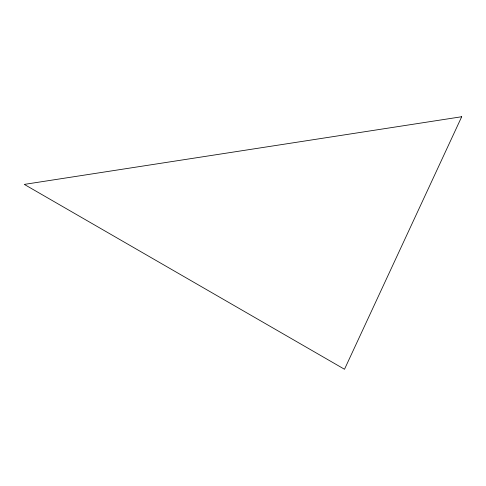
<?xml version="1.0" encoding="UTF-8"?>
<svg xmlns="http://www.w3.org/2000/svg" width="486" height="486" viewBox="0 0 486 486"><rect width="100%" height="100%" fill="white"/><g stroke="black" fill="none" stroke-linecap="round" stroke-linejoin="round"><path stroke-width="0.73" d="M461.7 116.737L344.501 369.263L24.3 184.401L461.7 116.737"/></g></svg>
